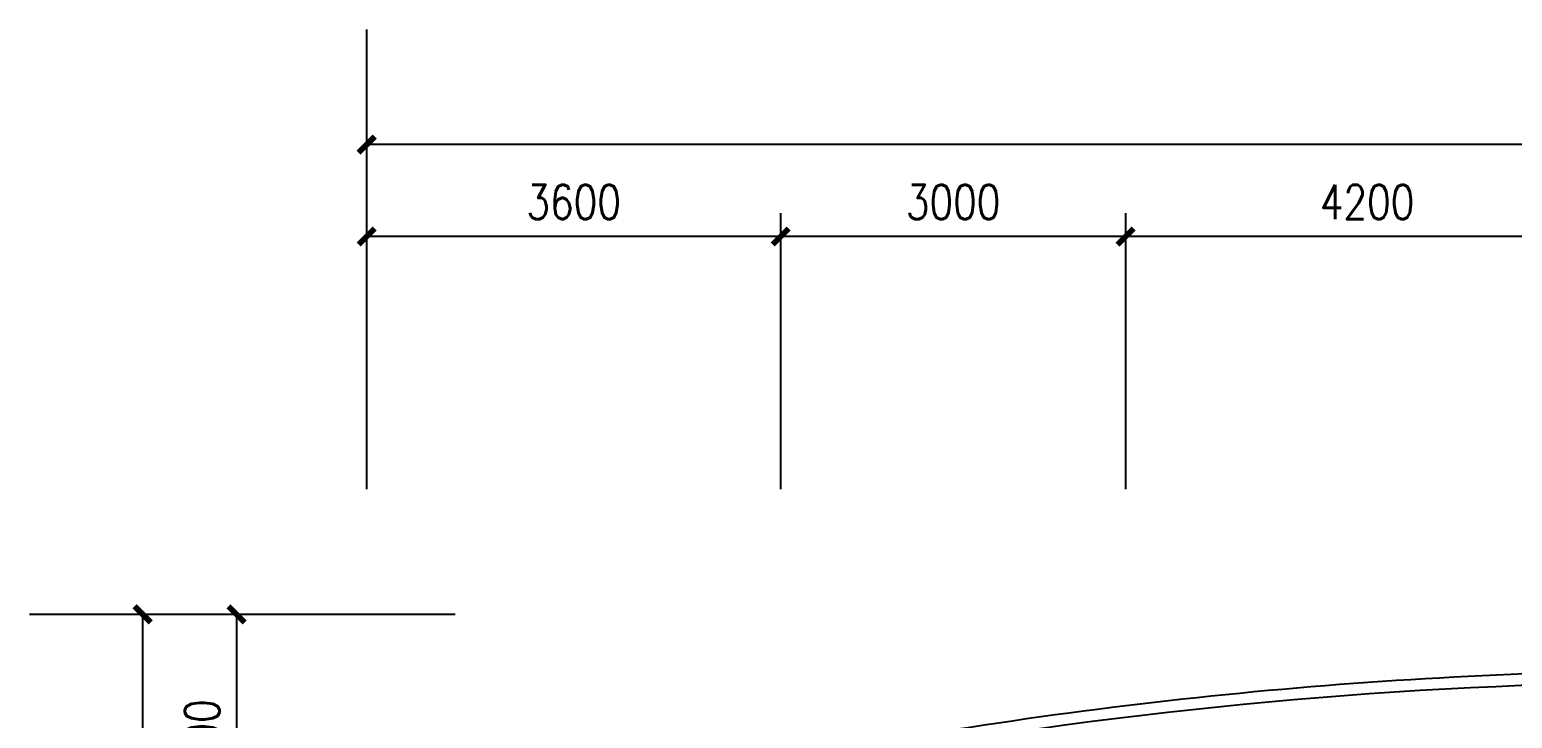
# Model space of a CAD drawing. Header units: millimetres. Extents: x 1143 to 39838, y 578 to 35727.
# Drawn here: x 1158 to 14052, y 29734 to 35727 of the extents above; entities that cross this region are included whole.
import ezdxf

# ---------------------------------------------------------------- set-up
doc = ezdxf.new("R2010")
doc.units = ezdxf.units.MM
for name, color, linetype in [('3', 7, 'Continuous'), ('AXIS', 3, 'Continuous'), ('JJ', 8, 'Continuous'), ('PUB_WINDW', 7, 'Continuous')]:
    doc.layers.add(name, color=color, linetype=linetype)
doc.styles.add('DIM_FONT', font='SIMPLEX', dxfattribs={"width": 0.8})
doc.styles.get("Standard").update_dxf_attribs({"font": 'arial.ttf'})
doc.dimstyles.new('AXIS', dxfattribs={"dimtxt": 300, "dimasz": 1, "dimexe": 250, "dimexo": 300, "dimgap": 0.09, "dimtad": 1, "dimdec": 0, "dimzin": 0, "dimdsep": 46, "dimtxsty": 'DIM_FONT', "dimblk": '_DIMX', "dimcen": 0.09, "dimse1": 1, "dimse2": 1, "dimclrt": 7, "dimadec": 0, "dimazin": 0, "dimtfac": 1, "dimtdec": 0, "dimtix": 1, "dimtmove": 2, "dimatfit": 3, "dimldrblk": '_DIMX', "dimfxl": 1, "dimtolj": 1, "dimtzin": 0, "dimarcsym": 0})

# ---------------------------------------------------------------- blocks, each defined once
blk = doc.blocks.new('_DIMX')
at = {"const_width": 50}
blk.add_lwpolyline([(-70, -70), (70, 70)], dxfattribs=at)
blk = doc.blocks.new('*D61')
at = {"color": 0, "linetype": 'ByBlock', "transparency": 16777216}
blk.add_line((614768, 390748), (610570, 390748), dxfattribs=at)
at = {"layer": 'DEFPOINTS', "color": 0, "linetype": 'ByBlock', "transparency": 16777216}
for p in [(610569, 390748), (610569, 388548), (614769, 388548)]:
    blk.add_point(p, dxfattribs=at)
at = {"color": 0, "linetype": 'ByBlock', "transparency": 16777216, "rotation": 180}
blk.add_blockref('_DIMX', (610569, 390748), dxfattribs=at)
at = {"color": 0, "linetype": 'ByBlock', "transparency": 16777216}
blk.add_blockref('_DIMX', (614769, 390748), dxfattribs=at)
at = {"color": 7, "linetype": 'ByBlock', "transparency": 16777216, "insert": (612669, 391048), "char_height": 300, "attachment_point": 5, "style": 'DIM_FONT'}
blk.add_mtext('\\A1;4200', dxfattribs=at)
blk = doc.blocks.new('*D62')
at = {"color": 0, "linetype": 'ByBlock', "transparency": 16777216}
blk.add_line((632168, 391548), (603970, 391548), dxfattribs=at)
at = {"layer": 'DEFPOINTS', "color": 0, "linetype": 'ByBlock', "transparency": 16777216}
for p in [(603969, 391548), (603969, 388548), (632169, 388548)]:
    blk.add_point(p, dxfattribs=at)
at = {"color": 0, "linetype": 'ByBlock', "transparency": 16777216, "rotation": 180}
blk.add_blockref('_DIMX', (603969, 391548), dxfattribs=at)
at = {"color": 0, "linetype": 'ByBlock', "transparency": 16777216}
blk.add_blockref('_DIMX', (632169, 391548), dxfattribs=at)
at = {"color": 7, "linetype": 'ByBlock', "transparency": 16777216, "insert": (618069, 391848), "char_height": 300, "attachment_point": 5, "style": 'DIM_FONT'}
blk.add_mtext('\\A1;28200', dxfattribs=at)
blk = doc.blocks.new('*D63')
at = {"color": 0, "linetype": 'ByBlock', "transparency": 16777216}
blk.add_line((602838, 387459), (602838, 385161), dxfattribs=at)
at = {"layer": 'DEFPOINTS', "color": 0, "linetype": 'ByBlock', "transparency": 16777216}
for p in [(604738, 387460), (602838, 385160), (604738, 385160)]:
    blk.add_point(p, dxfattribs=at)
at = {"color": 0, "linetype": 'ByBlock', "transparency": 16777216}
for p, rotation in [((602838, 387460), 90), ((602838, 385160), 270)]:
    blk.add_blockref('_DIMX', p, dxfattribs=dict(at, rotation=rotation))
at = {"color": 7, "linetype": 'ByBlock', "transparency": 16777216, "insert": (602538, 386310), "char_height": 300, "attachment_point": 5, "rotation": 90, "style": 'DIM_FONT'}
blk.add_mtext('\\A1;2300', dxfattribs=at)
blk = doc.blocks.new('*D66')
at = {"color": 0, "linetype": 'ByBlock', "transparency": 16777216}
blk.add_line((607568, 390748), (603970, 390748), dxfattribs=at)
at = {"layer": 'DEFPOINTS', "color": 0, "linetype": 'ByBlock', "transparency": 16777216}
for p in [(603969, 390748), (603969, 388548), (607569, 388548)]:
    blk.add_point(p, dxfattribs=at)
at = {"color": 0, "linetype": 'ByBlock', "transparency": 16777216, "rotation": 180}
blk.add_blockref('_DIMX', (603969, 390748), dxfattribs=at)
at = {"color": 0, "linetype": 'ByBlock', "transparency": 16777216}
blk.add_blockref('_DIMX', (607569, 390748), dxfattribs=at)
at = {"color": 7, "linetype": 'ByBlock', "transparency": 16777216, "insert": (605769, 391048), "char_height": 300, "attachment_point": 5, "style": 'DIM_FONT'}
blk.add_mtext('\\A1;3600', dxfattribs=at)
blk = doc.blocks.new('*D67')
at = {"color": 0, "linetype": 'ByBlock', "transparency": 16777216}
blk.add_line((610568, 390748), (607570, 390748), dxfattribs=at)
at = {"layer": 'DEFPOINTS', "color": 0, "linetype": 'ByBlock', "transparency": 16777216}
for p in [(607569, 390748), (607569, 388548), (610569, 388548)]:
    blk.add_point(p, dxfattribs=at)
at = {"color": 0, "linetype": 'ByBlock', "transparency": 16777216, "rotation": 180}
blk.add_blockref('_DIMX', (607569, 390748), dxfattribs=at)
at = {"color": 0, "linetype": 'ByBlock', "transparency": 16777216}
blk.add_blockref('_DIMX', (610569, 390748), dxfattribs=at)
at = {"color": 7, "linetype": 'ByBlock', "transparency": 16777216, "insert": (609069, 391048), "char_height": 300, "attachment_point": 5, "style": 'DIM_FONT'}
blk.add_mtext('\\A1;3000', dxfattribs=at)
blk = doc.blocks.new('*D78')
at = {"color": 0, "linetype": 'ByBlock', "transparency": 16777216}
blk.add_line((602021, 387459), (602021, 363161), dxfattribs=at)
at = {"layer": 'DEFPOINTS', "color": 0, "linetype": 'ByBlock', "transparency": 16777216}
for p in [(603921, 387460), (602021, 363160), (603921, 363160)]:
    blk.add_point(p, dxfattribs=at)
at = {"color": 0, "linetype": 'ByBlock', "transparency": 16777216}
for p, rotation in [((602021, 387460), 90), ((602021, 363160), 270)]:
    blk.add_blockref('_DIMX', p, dxfattribs=dict(at, rotation=rotation))
at = {"color": 7, "linetype": 'ByBlock', "transparency": 16777216, "insert": (601721, 375310), "char_height": 300, "attachment_point": 5, "rotation": 90, "style": 'DIM_FONT'}
blk.add_mtext('\\A1;24300', dxfattribs=at)
blk = doc.blocks.new('1T4F81聚福元')
at = {"layer": '3'}
blk.add_lwpolyline([(-10400, 600, 0.0422199), (-17400, -155.7), (-17400, -1000)], format="xyb", dxfattribs=at)
blk.add_arc((-9433.1, -41153.6), 41864.8, 91.32651, 102.22771, dxfattribs=at)
at = {"layer": 'AXIS'}
for p, q in [((-21100, 6288), (-21100, 2288)), ((-17500, 4690.2), (-17500, 2288)), ((-14500, 4690.2), (-14500, 2288)), ((-24030.9, 1200), (-20330.9, 1200))]:
    blk.add_line(p, q, dxfattribs=at)
at = {"style": 'DIM_FONT', "oblique": -180, "text_generation_flag": 4, "width": 0.8, "flags": 9}
for tag, p, rotation in [('XSIZE', (1326.3, -15051.1), 135), ('YSIZE', (1326.3, -15051.1), 135), ('XSIZE', (3900.1, -18100), 45), ('YSIZE', (3900.1, -18100), 45)]:
    blk.add_attdef(tag, p, '', height=0.5, rotation=rotation, dxfattribs=at)
at = {"layer": 'JJ', "oblique": -180, "text_generation_flag": 4, "width": 0.8, "flags": 9}
for p in [(1764.7, -14093.6), (2339, -19893.8)]:
    blk.add_attdef('XSIZE', p, '', height=0.441, dxfattribs=at)
blk.add_attdef('XSIZE', (-13521.8, -18540), '', height=0.441, rotation=90, dxfattribs=at)
at = {"layer": 'AXIS'}
for p1, p2, distance, picture, middle in [((7100, 2288), (-21100, 2288), -3000, '*D62', (-7000, 5588)), ((-21148.3, 1200), (-21148.3, -23100), -1900, '*D78', (-23348.3, -10950)), ((-20330.9, 1200), (-20330.9, -1100), -1900, '*D63', (-22530.9, 50))]:
    dim = blk.add_aligned_dim(p1=p1, p2=p2, distance=distance, dimstyle='AXIS', dxfattribs=at)
    dim.commit()
    dim.dimension.update_dxf_attribs({"geometry": picture, "text_midpoint": middle, "insert": (-625068.8, -386260.4)})
for base, p1, p2, picture, middle in [((-21100, 4488), (-17500, 2288), (-21100, 2288), '*D66', (-19300, 4788)), ((-17500, 4488), (-14500, 2288), (-17500, 2288), '*D67', (-16000, 4788)), ((-14500, 4488), (-10300, 2288), (-14500, 2288), '*D61', (-12400, 4788))]:
    dim = blk.add_linear_dim(base=base, p1=p1, p2=p2, dimstyle='AXIS', dxfattribs=at)
    dim.commit()
    dim.dimension.update_dxf_attribs({"geometry": picture, "text_midpoint": middle, "insert": (-625068.8, -386260.4)})

msp = doc.modelspace()

# ---------------------------------------------------------------- block references
at = {"layer": 'PUB_WINDW'}
msp.add_blockref('1T4F81聚福元', (25189, 29439), dxfattribs=at)

doc.saveas('drawing.dxf')
